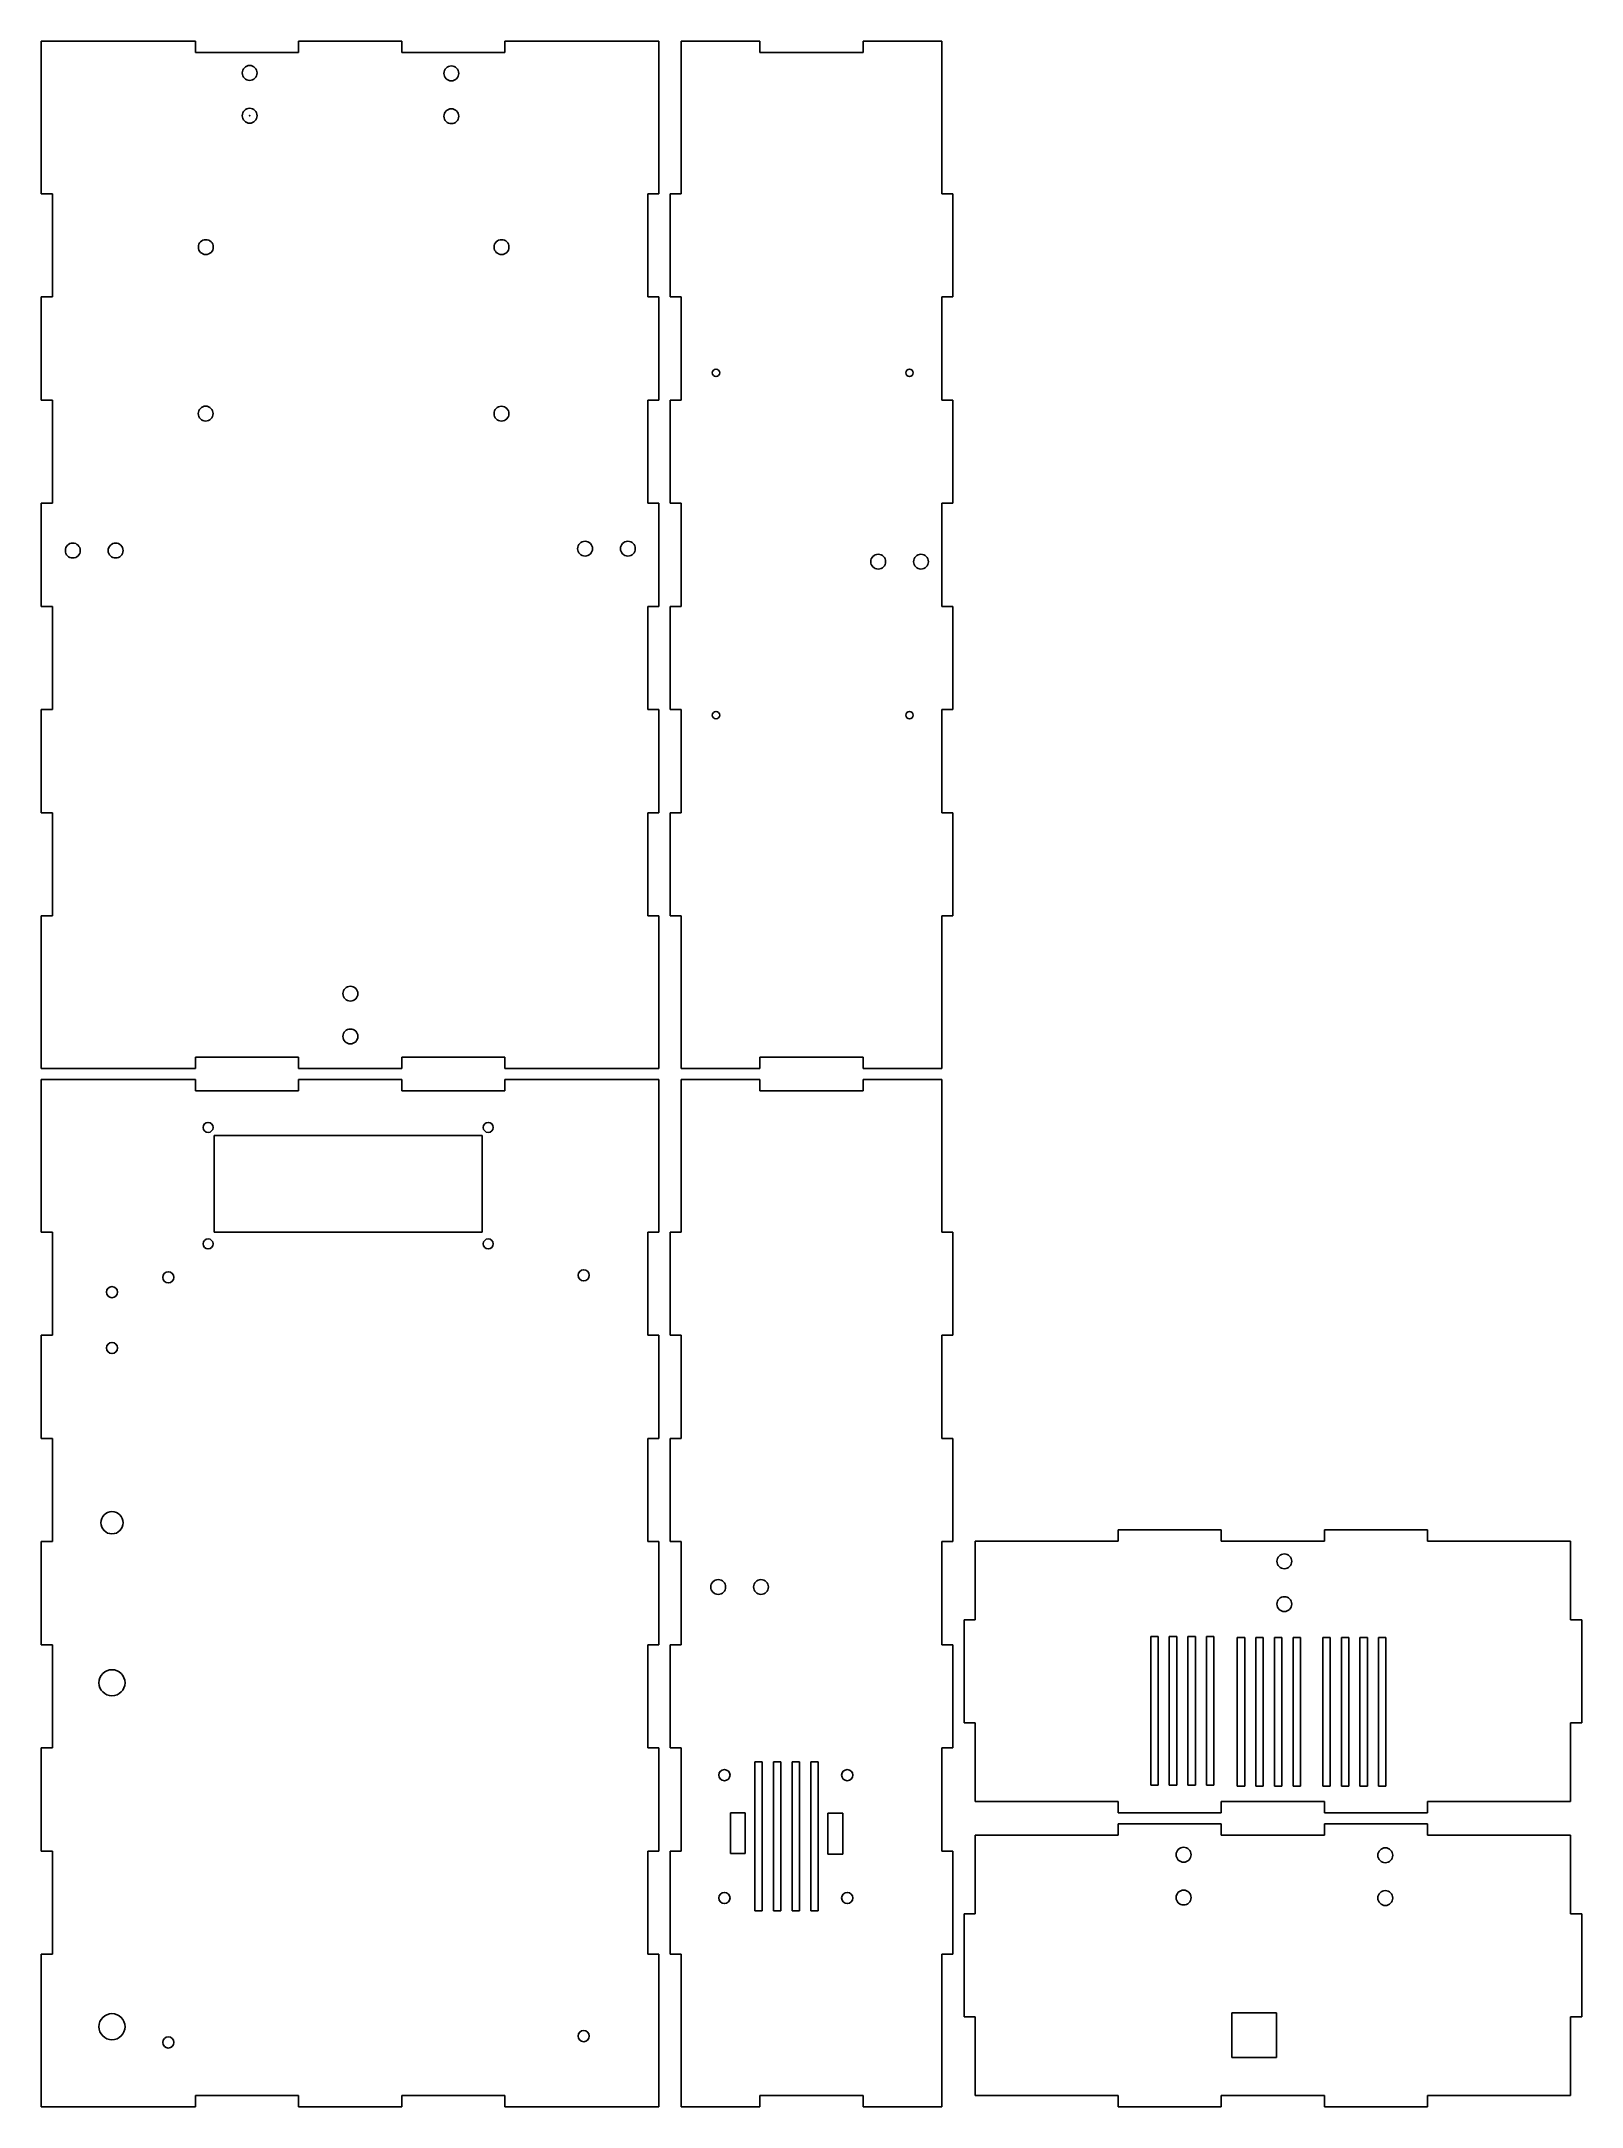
# Model space of a CAD drawing. Header units: centimetres. Extents: x 0 to 41.4, y 0.3 to 55.8.
import ezdxf

# ---------------------------------------------------------------- set-up
doc = ezdxf.new("R2010")
doc.units = ezdxf.units.CM
doc.header["$MEASUREMENT"] = 0
for name, color, linetype in [('box (1) v3 v1_box (1) v4_back_outsideCutPath', 7, 'Continuous'), ('box (1) v3 v1_box (1) v4_bottom_outsideCutPath', 7, 'Continuous'), ('box (1) v3 v1_box (1) v4_front_outsideCutPath', 7, 'Continuous'), ('box (1) v3 v1_box (1) v4_left_outsideCutPath', 7, 'Continuous'), ('box (1) v3 v1_box (1) v4_right_outsideCutPath', 7, 'Continuous'), ('box (1) v3 v1_box (1) v4_top_outsideCutPath', 7, 'Continuous')]:
    doc.layers.add(name, color=color, linetype=linetype)

msp = doc.modelspace()

# ---------------------------------------------------------------- linework, layer by layer
at = {"layer": 'box (1) v3 v1_box (1) v4_back_outsideCutPath'}
for p, q in [((0, 55.8), (0, 51.703)), ((1.369, 55.8), (0, 55.8)), ((4.141, 55.8), (1.369, 55.8)), ((4.141, 55.5), (4.141, 55.8)), ((6.914, 55.8), (6.914, 55.5)), ((9.686, 55.8), (6.914, 55.8)), ((9.686, 55.5), (9.686, 55.8)), ((16.6, 55.8), (12.459, 55.8)), ((12.459, 55.8), (12.459, 55.5)), ((16.6, 54.476), (16.6, 55.8)), ((24.2, 55.8), (22.086, 55.8)), ((6.914, 55.5), (4.141, 55.5)), ((12.459, 55.5), (9.686, 55.5)), ((16.6, 51.703), (16.6, 54.476)), ((0, 51.703), (0.3, 51.703)), ((0.3, 51.703), (0.3, 48.931)), ((16.3, 48.931), (16.3, 51.703)), ((16.3, 51.703), (16.6, 51.703)), ((0, 48.931), (0, 46.159)), ((0.3, 48.931), (0, 48.931)), ((16.6, 48.931), (16.3, 48.931)), ((16.6, 46.159), (16.6, 48.931)), ((0, 46.159), (0.3, 46.159)), ((0.3, 46.159), (0.3, 43.386)), ((16.3, 43.386), (16.3, 46.159)), ((16.3, 46.159), (16.6, 46.159)), ((0, 43.386), (0, 40.614)), ((0.3, 43.386), (0, 43.386)), ((16.6, 43.386), (16.3, 43.386)), ((16.6, 40.614), (16.6, 43.386)), ((0, 40.614), (0.3, 40.614)), ((0.3, 40.614), (0.3, 37.841)), ((16.3, 40.614), (16.6, 40.614)), ((16.3, 37.841), (16.3, 40.614)), ((0, 37.841), (0, 35.069)), ((0.3, 37.841), (0, 37.841)), ((16.6, 37.841), (16.3, 37.841)), ((16.6, 35.069), (16.6, 37.841)), ((0, 35.069), (0.3, 35.069)), ((0.3, 35.069), (0.3, 32.297)), ((16.3, 32.297), (16.3, 35.069)), ((16.3, 35.069), (16.6, 35.069)), ((0, 32.297), (0, 29.524)), ((0.3, 32.297), (0, 32.297)), ((16.6, 32.297), (16.3, 32.297)), ((16.6, 28.2), (16.6, 32.297)), ((0, 29.524), (0, 28.2)), ((4.141, 28.2), (4.141, 28.5)), ((4.141, 28.5), (6.914, 28.5)), ((6.914, 28.5), (6.914, 28.2)), ((9.686, 28.2), (9.686, 28.5)), ((9.686, 28.5), (12.459, 28.5)), ((12.459, 28.5), (12.459, 28.2)), ((0, 28.2), (4.141, 28.2)), ((6.914, 28.2), (9.686, 28.2)), ((12.459, 28.2), (15.231, 28.2)), ((15.231, 28.2), (16.6, 28.2)), ((19.314, 27.9), (17.2, 27.9)), ((4.648, 23.799), (4.648, 26.399)), ((25.1, 7.6), (25.1, 5.486))]:
    msp.add_line(p, q, dxfattribs=at)
for centre, radius in [((5.6, 54.95), 0.2), ((5.6, 54.95), 0.2), ((5.6, 54.95), 0.2), ((5.6, 54.95), 0.2), ((5.6, 54.95), 0.2), ((11.021, 54.937), 0.2), ((11.021, 54.937), 0.2), ((5.6, 53.8), 0.2), ((5.6, 53.8), 0.2), ((5.6, 53.8), 0.2), ((5.6, 53.8), 0.2), ((5.6, 53.8), 0.2), ((11.021, 53.787), 0.2), ((11.021, 53.787), 0.2), ((4.422, 50.269), 0.2), ((12.369, 50.269), 0.2), ((4.417, 45.796), 0.2), ((12.368, 45.795), 0.2), ((0.847, 42.117), 0.2), ((1.997, 42.117), 0.2), ((14.615, 42.166), 0.2), ((15.765, 42.166), 0.2), ((22.492, 41.817), 0.2), ((23.642, 41.817), 0.2), ((8.308, 30.209), 0.2), ((8.308, 29.059), 0.2), ((4.483, 26.614), 0.135), ((12.013, 26.614), 0.135), ((4.483, 23.484), 0.135), ((12.013, 23.484), 0.135), ((18.192, 14.266), 0.2), ((19.342, 14.266), 0.2), ((30.7, 7.07), 0.2), ((36.121, 7.056), 0.2), ((30.7, 5.92), 0.2), ((36.121, 5.906), 0.2)]:
    msp.add_circle(centre, radius, dxfattribs=at)
msp.add_point((5.6, 53.8), dxfattribs=at)
at = {"layer": 'box (1) v3 v1_box (1) v4_bottom_outsideCutPath'}
for p, q in [((0, 32.297), (0, 29.524)), ((28.941, 15.8), (28.941, 15.5)), ((31.714, 15.8), (28.941, 15.8)), ((31.714, 15.5), (31.714, 15.8)), ((34.486, 15.8), (34.486, 15.5)), ((37.259, 15.8), (34.486, 15.8)), ((37.259, 15.5), (37.259, 15.8)), ((26.169, 15.5), (25.1, 15.5)), ((25.1, 15.5), (25.1, 13.386)), ((28.941, 15.5), (26.169, 15.5)), ((34.486, 15.5), (31.714, 15.5)), ((41.1, 15.5), (37.259, 15.5)), ((41.1, 13.386), (41.1, 15.5)), ((25.1, 13.386), (24.8, 13.386)), ((24.8, 13.386), (24.8, 10.614)), ((41.4, 13.386), (41.1, 13.386)), ((41.4, 10.614), (41.4, 13.386)), ((24.8, 10.614), (25.1, 10.614)), ((25.1, 10.614), (25.1, 8.5)), ((41.1, 8.5), (41.1, 10.614)), ((41.1, 10.614), (41.4, 10.614)), ((25.1, 8.5), (28.941, 8.5)), ((28.941, 8.5), (28.941, 8.2)), ((31.714, 8.2), (31.714, 8.5)), ((31.714, 8.5), (34.486, 8.5)), ((34.486, 8.5), (34.486, 8.2)), ((37.259, 8.2), (37.259, 8.5)), ((37.259, 8.5), (40.031, 8.5)), ((40.031, 8.5), (41.1, 8.5)), ((28.941, 8.2), (31.714, 8.2)), ((34.486, 8.2), (37.259, 8.2))]:
    msp.add_line(p, q, dxfattribs=at)
for centre in [(8.308, 30.209), (8.308, 30.209), (33.408, 14.955), (33.408, 13.805)]:
    msp.add_circle(centre, 0.2, dxfattribs=at)
at = {"layer": 'box (1) v3 v1_box (1) v4_front_outsideCutPath'}
for p, q in [((1.369, 27.9), (0, 27.9)), ((0, 27.9), (0, 23.803)), ((4.141, 27.9), (1.369, 27.9)), ((4.141, 27.6), (4.141, 27.9)), ((9.686, 27.9), (6.914, 27.9)), ((6.914, 27.9), (6.914, 27.6)), ((9.686, 27.6), (9.686, 27.9)), ((16.6, 27.9), (12.459, 27.9)), ((12.459, 27.9), (12.459, 27.6)), ((16.6, 26.576), (16.6, 27.9)), ((6.914, 27.6), (4.141, 27.6)), ((12.459, 27.6), (9.686, 27.6)), ((4.648, 23.799), (4.648, 26.399)), ((4.648, 26.399), (11.848, 26.399)), ((11.848, 26.399), (11.848, 23.799)), ((16.6, 23.803), (16.6, 26.576)), ((0, 23.803), (0.3, 23.803)), ((0.3, 23.803), (0.3, 21.031)), ((11.848, 23.799), (4.648, 23.799)), ((16.3, 23.803), (16.6, 23.803)), ((16.3, 21.031), (16.3, 23.803)), ((0, 21.031), (0, 18.259)), ((0.3, 21.031), (0, 21.031)), ((16.6, 21.031), (16.3, 21.031)), ((16.6, 18.259), (16.6, 21.031)), ((0, 18.259), (0.3, 18.259)), ((0.3, 18.259), (0.3, 15.486)), ((16.3, 15.486), (16.3, 18.259)), ((16.3, 18.259), (16.6, 18.259)), ((0, 15.486), (0, 12.714)), ((0.3, 15.486), (0, 15.486)), ((16.6, 15.486), (16.3, 15.486)), ((16.6, 12.714), (16.6, 15.486)), ((29.817, 12.939), (30.017, 12.939)), ((29.817, 8.939), (29.817, 12.939)), ((30.017, 12.939), (30.017, 8.939)), ((30.317, 12.939), (30.517, 12.939)), ((30.317, 8.939), (30.317, 12.939)), ((30.517, 12.939), (30.517, 8.939)), ((30.817, 12.939), (31.017, 12.939)), ((30.817, 8.939), (30.817, 12.939)), ((31.017, 12.939), (31.017, 8.939)), ((31.317, 12.939), (31.517, 12.939)), ((31.317, 8.939), (31.317, 12.939)), ((31.517, 12.939), (31.517, 8.939)), ((32.142, 12.912), (32.342, 12.912)), ((32.142, 8.912), (32.142, 12.912)), ((32.342, 12.912), (32.342, 8.912)), ((32.642, 8.912), (32.642, 12.912)), ((32.642, 12.912), (32.842, 12.912)), ((32.842, 12.912), (32.842, 8.912)), ((33.142, 12.912), (33.342, 12.912)), ((33.142, 8.912), (33.142, 12.912)), ((33.342, 12.912), (33.342, 8.912)), ((33.642, 12.912), (33.842, 12.912)), ((33.642, 8.912), (33.642, 12.912)), ((33.842, 12.912), (33.842, 8.912)), ((34.44, 12.912), (34.64, 12.912)), ((34.44, 8.912), (34.44, 12.912)), ((34.64, 12.912), (34.64, 8.912)), ((34.94, 8.912), (34.94, 12.912)), ((34.94, 12.912), (35.14, 12.912)), ((35.14, 12.912), (35.14, 8.912)), ((35.44, 12.912), (35.64, 12.912)), ((35.44, 8.912), (35.44, 12.912)), ((35.64, 12.912), (35.64, 8.912)), ((35.94, 12.912), (36.14, 12.912)), ((35.94, 8.912), (35.94, 12.912)), ((36.14, 12.912), (36.14, 8.912)), ((0, 12.714), (0.3, 12.714)), ((0.3, 12.714), (0.3, 9.941)), ((16.3, 9.941), (16.3, 12.714)), ((16.3, 12.714), (16.6, 12.714)), ((0, 9.941), (0, 7.169)), ((0.3, 9.941), (0, 9.941)), ((16.6, 9.941), (16.3, 9.941)), ((16.6, 7.169), (16.6, 9.941)), ((19.178, 9.567), (19.378, 9.567)), ((19.178, 5.567), (19.178, 9.567)), ((19.378, 9.567), (19.378, 5.567)), ((19.678, 9.567), (19.878, 9.567)), ((19.678, 5.567), (19.678, 9.567)), ((19.878, 9.567), (19.878, 5.567)), ((20.178, 5.567), (20.178, 9.567)), ((20.178, 9.567), (20.378, 9.567)), ((20.378, 9.567), (20.378, 5.567)), ((20.678, 5.567), (20.678, 9.567)), ((20.678, 9.567), (20.878, 9.567)), ((20.878, 9.567), (20.878, 5.567)), ((30.017, 8.939), (29.817, 8.939)), ((30.517, 8.939), (30.317, 8.939)), ((31.017, 8.939), (30.817, 8.939)), ((31.517, 8.939), (31.317, 8.939)), ((32.342, 8.912), (32.142, 8.912)), ((32.842, 8.912), (32.642, 8.912)), ((33.342, 8.912), (33.142, 8.912)), ((33.842, 8.912), (33.642, 8.912)), ((34.64, 8.912), (34.44, 8.912)), ((35.14, 8.912), (34.94, 8.912)), ((35.64, 8.912), (35.44, 8.912)), ((36.14, 8.912), (35.94, 8.912)), ((0, 7.169), (0.3, 7.169)), ((0.3, 7.169), (0.3, 4.397)), ((16.3, 7.169), (16.6, 7.169)), ((16.3, 4.397), (16.3, 7.169)), ((19.378, 5.567), (19.178, 5.567)), ((19.878, 5.567), (19.678, 5.567)), ((20.378, 5.567), (20.178, 5.567)), ((20.878, 5.567), (20.678, 5.567)), ((0.3, 4.397), (0, 4.397)), ((0, 4.397), (0, 1.624)), ((16.6, 4.397), (16.3, 4.397)), ((16.6, 0.3), (16.6, 4.397)), ((0, 1.624), (0, 0.3)), ((4.141, 0.3), (4.141, 0.6)), ((4.141, 0.6), (6.914, 0.6)), ((6.914, 0.6), (6.914, 0.3)), ((9.686, 0.3), (9.686, 0.6)), ((9.686, 0.6), (12.459, 0.6)), ((12.459, 0.6), (12.459, 0.3)), ((0, 0.3), (4.141, 0.3)), ((6.914, 0.3), (9.686, 0.3)), ((12.459, 0.3), (15.231, 0.3)), ((15.231, 0.3), (16.6, 0.3))]:
    msp.add_line(p, q, dxfattribs=at)
for centre, radius in [((14.579, 22.641), 0.15), ((3.412, 22.586), 0.15), ((1.9, 2.45), 0.35), ((14.577, 2.197), 0.15), ((3.413, 2.026), 0.15)]:
    msp.add_circle(centre, radius, dxfattribs=at)
at = {"layer": 'box (1) v3 v1_box (1) v4_left_outsideCutPath'}
for p, q in [((19.314, 27.9), (17.2, 27.9)), ((17.2, 27.9), (17.2, 23.803)), ((19.314, 27.6), (19.314, 27.9)), ((24.2, 27.9), (22.086, 27.9)), ((22.086, 27.9), (22.086, 27.6)), ((24.2, 26.576), (24.2, 27.9)), ((22.086, 27.6), (19.314, 27.6)), ((24.2, 23.803), (24.2, 26.576)), ((16.9, 23.803), (16.9, 21.031)), ((17.2, 23.803), (16.9, 23.803)), ((24.5, 23.803), (24.2, 23.803)), ((24.5, 21.031), (24.5, 23.803)), ((16.9, 21.031), (17.2, 21.031)), ((17.2, 21.031), (17.2, 18.259)), ((24.2, 21.031), (24.5, 21.031)), ((24.2, 18.259), (24.2, 21.031)), ((17.2, 18.259), (16.9, 18.259)), ((16.9, 18.259), (16.9, 15.486)), ((24.5, 18.259), (24.2, 18.259)), ((24.5, 15.486), (24.5, 18.259)), ((16.9, 15.486), (17.2, 15.486)), ((17.2, 15.486), (17.2, 12.714)), ((24.2, 15.486), (24.5, 15.486)), ((24.2, 12.714), (24.2, 15.486)), ((17.2, 12.714), (16.9, 12.714)), ((16.9, 12.714), (16.9, 9.941)), ((24.5, 12.714), (24.2, 12.714)), ((24.5, 9.941), (24.5, 12.714)), ((16.9, 9.941), (17.2, 9.941)), ((17.2, 9.941), (17.2, 7.169)), ((24.2, 9.941), (24.5, 9.941)), ((24.2, 7.169), (24.2, 9.941)), ((18.52, 8.2), (18.92, 8.2)), ((18.52, 7.1), (18.52, 8.2)), ((18.92, 8.2), (18.92, 7.1)), ((21.138, 7.083), (21.138, 8.183)), ((21.138, 8.183), (21.538, 8.183)), ((21.538, 8.183), (21.538, 7.083)), ((17.2, 7.169), (16.9, 7.169)), ((16.9, 7.169), (16.9, 4.397)), ((18.92, 7.1), (18.52, 7.1)), ((21.538, 7.083), (21.138, 7.083)), ((24.5, 7.169), (24.2, 7.169)), ((24.5, 4.397), (24.5, 7.169)), ((16.9, 4.397), (17.2, 4.397)), ((17.2, 4.397), (17.2, 1.624)), ((24.2, 0.3), (24.2, 4.397)), ((24.2, 4.397), (24.5, 4.397)), ((17.2, 1.624), (17.2, 0.3)), ((19.314, 0.6), (22.086, 0.6)), ((19.314, 0.3), (19.314, 0.6)), ((22.086, 0.6), (22.086, 0.3)), ((17.2, 0.3), (19.314, 0.3)), ((22.086, 0.3), (24.2, 0.3))]:
    msp.add_line(p, q, dxfattribs=at)
for centre in [(18.36, 9.209), (21.66, 9.209), (18.36, 5.909), (21.66, 5.909)]:
    msp.add_circle(centre, 0.15, dxfattribs=at)
at = {"layer": 'box (1) v3 v1_box (1) v4_right_outsideCutPath'}
for p, q in [((17.2, 55.8), (17.2, 51.703)), ((19.314, 55.8), (17.2, 55.8)), ((19.314, 55.5), (19.314, 55.8)), ((24.2, 55.8), (22.086, 55.8)), ((22.086, 55.8), (22.086, 55.5)), ((24.2, 54.476), (24.2, 55.8)), ((22.086, 55.5), (19.314, 55.5)), ((24.2, 51.703), (24.2, 54.476)), ((17.2, 51.703), (16.9, 51.703)), ((16.9, 51.703), (16.9, 48.931)), ((24.5, 51.703), (24.2, 51.703)), ((24.5, 48.931), (24.5, 51.703)), ((16.9, 48.931), (17.2, 48.931)), ((17.2, 48.931), (17.2, 46.159)), ((24.2, 48.931), (24.5, 48.931)), ((24.2, 46.159), (24.2, 48.931)), ((16.9, 46.159), (16.9, 43.386)), ((17.2, 46.159), (16.9, 46.159)), ((24.5, 46.159), (24.2, 46.159)), ((24.5, 43.386), (24.5, 46.159)), ((16.9, 43.386), (17.2, 43.386)), ((17.2, 43.386), (17.2, 40.614)), ((24.2, 43.386), (24.5, 43.386)), ((24.2, 40.614), (24.2, 43.386)), ((16.9, 40.614), (16.9, 37.841)), ((17.2, 40.614), (16.9, 40.614)), ((24.5, 40.614), (24.2, 40.614)), ((24.5, 37.841), (24.5, 40.614)), ((16.9, 37.841), (17.2, 37.841)), ((17.2, 37.841), (17.2, 35.069)), ((24.2, 35.069), (24.2, 37.841)), ((24.2, 37.841), (24.5, 37.841)), ((16.9, 35.069), (16.9, 32.297)), ((17.2, 35.069), (16.9, 35.069)), ((24.5, 35.069), (24.2, 35.069)), ((24.5, 32.297), (24.5, 35.069)), ((16.9, 32.297), (17.2, 32.297)), ((17.2, 32.297), (17.2, 29.524)), ((24.2, 32.297), (24.5, 32.297)), ((24.2, 28.2), (24.2, 32.297)), ((17.2, 29.524), (17.2, 28.2)), ((19.314, 28.5), (22.086, 28.5)), ((19.314, 28.2), (19.314, 28.5)), ((22.086, 28.5), (22.086, 28.2)), ((17.2, 28.2), (19.314, 28.2)), ((22.086, 28.2), (24.2, 28.2)), ((0.3, 23.803), (0.3, 21.031)), ((0.3, 23.803), (0.3, 21.031)), ((0.3, 18.259), (0.3, 15.486)), ((0.3, 12.714), (0.3, 9.941)), ((0, 0.3), (4.141, 0.3))]:
    msp.add_line(p, q, dxfattribs=at)
for centre, radius in [((18.134, 46.892), 0.1), ((23.334, 46.892), 0.1), ((18.134, 37.692), 0.1), ((23.334, 37.692), 0.1), ((1.9, 22.188), 0.15), ((1.9, 20.688), 0.15), ((1.9, 15.992), 0.3), ((1.9, 11.692), 0.35)]:
    msp.add_circle(centre, radius, dxfattribs=at)
at = {"layer": 'box (1) v3 v1_box (1) v4_top_outsideCutPath'}
for p, q in [((31.714, 7.9), (28.941, 7.9)), ((28.941, 7.9), (28.941, 7.6)), ((31.714, 7.6), (31.714, 7.9)), ((37.259, 7.9), (34.486, 7.9)), ((34.486, 7.9), (34.486, 7.6)), ((37.259, 7.6), (37.259, 7.9)), ((26.169, 7.6), (25.1, 7.6)), ((25.1, 7.6), (25.1, 5.486)), ((28.941, 7.6), (26.169, 7.6)), ((34.486, 7.6), (31.714, 7.6)), ((41.1, 7.6), (37.259, 7.6)), ((41.1, 5.486), (41.1, 7.6)), ((24.8, 5.486), (24.8, 2.714)), ((25.1, 5.486), (24.8, 5.486)), ((41.4, 5.486), (41.1, 5.486)), ((41.4, 2.714), (41.4, 5.486)), ((32, 2.82), (33.2, 2.82)), ((32, 1.62), (32, 2.82)), ((33.2, 2.82), (33.2, 1.62)), ((24.8, 2.714), (25.1, 2.714)), ((25.1, 2.714), (25.1, 0.6)), ((41.1, 0.6), (41.1, 2.714)), ((41.1, 2.714), (41.4, 2.714)), ((33.2, 1.62), (32, 1.62)), ((25.1, 0.6), (28.941, 0.6)), ((28.941, 0.6), (28.941, 0.3)), ((31.714, 0.3), (31.714, 0.6)), ((31.714, 0.6), (34.486, 0.6)), ((34.486, 0.6), (34.486, 0.3)), ((37.259, 0.6), (40.031, 0.6)), ((37.259, 0.3), (37.259, 0.6)), ((40.031, 0.6), (41.1, 0.6)), ((28.941, 0.3), (31.714, 0.3)), ((34.486, 0.3), (37.259, 0.3))]:
    msp.add_line(p, q, dxfattribs=at)

doc.saveas('drawing.dxf')
